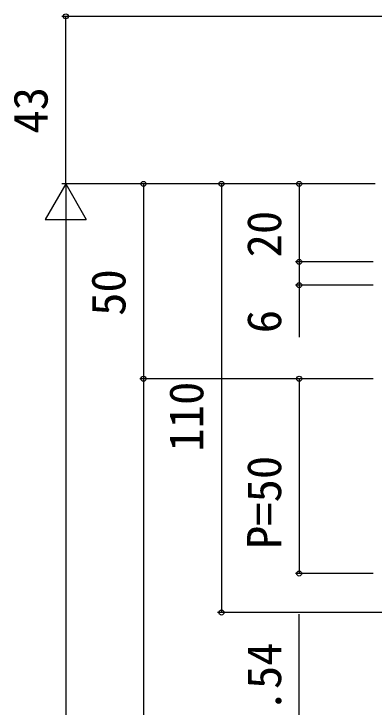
# Model space of a CAD drawing. Units: millimetres, scale not verified. Extents: x -525 to 525, y -783 to 778.
# Drawn here: x -335.6 to -243, y 237.3 to 415.3 of the extents above; entities that cross this region are included whole.
import ezdxf
from ezdxf.enums import TextEntityAlignment as Align

# ---------------------------------------------------------------- set-up
doc = ezdxf.new("R2010")
doc.units = ezdxf.units.MM
doc.header["$LTSCALE"] = 4
doc.layers.add('0-6_YKK_D', color=6, linetype='Continuous')
doc.styles.add('ＭＳ ゴシック', font='')
doc.styles.get('ＭＳ ゴシック').set_extended_font_data('MS Gothic')

msp = doc.modelspace()

# ---------------------------------------------------------------- linework, layer by layer
at = {"layer": '0-6_YKK_D'}
for p, q in [((-110.415, 414.619), (-323.225, 414.619)), ((-322.225, 371.619), (-322.225, 414.619)), ((-322.225, 371.619), (-327.475, 362.526)), ((-243.225, 371.619), (-323.225, 371.619)), ((-242.725, 371.619), (-323.225, 371.619)), ((-322.225, 371.619), (-316.975, 362.526)), ((-322.225, 371.619), (-322.225, 353.433)), ((-243.225, 371.619), (-303.225, 371.619)), ((-302.225, 371.619), (-302.225, 321.619)), ((-243.225, 371.619), (-283.225, 371.619)), ((-282.225, 371.619), (-282.225, 261.619)), ((-243.225, 371.619), (-263.225, 371.619)), ((-262.225, 371.619), (-262.225, 351.619)), ((-327.475, 362.526), (-316.975, 362.526)), ((-322.225, 361.119), (-322.225, -17.881)), ((-243.225, 351.619), (-263.225, 351.619)), ((-243.225, 351.619), (-263.225, 351.619)), ((-243.225, 345.619), (-263.225, 345.619)), ((-243.225, 321.619), (-303.225, 321.619)), ((-243.225, 321.619), (-303.225, 321.619)), ((-302.225, 321.619), (-302.225, 21.619)), ((-243.225, 321.619), (-263.225, 321.619)), ((-262.225, 321.619), (-262.225, 271.619)), ((-243.225, 271.619), (-263.225, 271.619)), ((-185.225, 261.619), (-283.225, 261.619))]:
    msp.add_line(p, q, dxfattribs=at)
for points in [[(-262.225, 351.619), (-262.225, 345.619), (-262.225, 332.251)], [(-262.225, 216.869), (-262.225, 226.406), (-262.225, 261.183)]]:
    msp.add_lwpolyline(points, dxfattribs=at)
for centre in [(-322.225, 414.619), (-302.225, 371.619), (-282.225, 371.619), (-262.225, 371.619), (-262.225, 351.619), (-262.225, 351.619), (-262.225, 345.619), (-302.225, 321.619), (-302.225, 321.619), (-262.225, 321.619), (-262.225, 271.619), (-282.225, 261.619)]:
    msp.add_circle(centre, 0.637, dxfattribs=at)

# ---------------------------------------------------------------- texts
at = {"layer": '0-6_YKK_D', "style": 'ＭＳ ゴシック'}
for s, p in [('43', (-324.225, 384.528)), ('20', (-264.225, 352.755)), ('50', (-304.225, 337.755)), ('6', (-264.225, 333.296)), ('110', (-284.225, 302.915)), ('P=50', (-264.225, 277.903)), ('9.54', (-264.225, 230.001))]:
    msp.add_text(s, height=8.798, rotation=90, dxfattribs=at).set_placement(p, align=Align.BOTTOM_LEFT)

doc.saveas('drawing.dxf')
